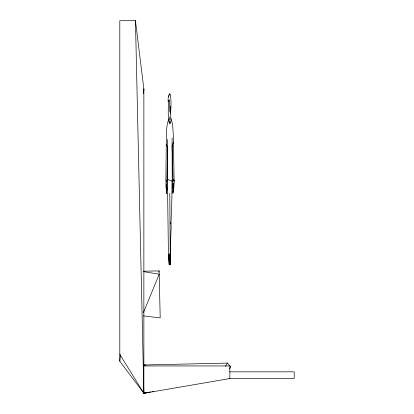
<?xml version="1.0" encoding="UTF-8"?>
<svg xmlns="http://www.w3.org/2000/svg" width="414" height="414" viewBox="0 0 414 414"><rect width="100%" height="100%" fill="white"/><g stroke="black" fill="none" stroke-linecap="round" stroke-linejoin="round"><path stroke-width="0.62" d="M172.089 138.09L172.219 181.441L171.996 180.965L169.404 180.235L167.748 178.869L167.313 179.107L167.686 139.42M172.11 146.038L173.021 179.867L173.487 179.288L173.947 180.25C175.163 181.337 171.277 204.49 173.663 186.647M168.462 259.412L168.607 255.95L169.274 253.699C170.904 257.006 169.078 260.939 169.937 264.251L169.424 264.882L169.047 264.67L168.462 259.412L168.762 256.012L169.414 255.081L169.859 257.394L169.937 264.251M173.844 187.102L173.476 190.673M170.118 112.039L170.304 112.613L170.589 107.578L170.351 106.507L169.807 111.821L169.543 99.924L168.757 100.519L168.379 102.553L168.234 113.063L168.705 119.455C165.44 127.186 167.22 136.015 166.252 144.155L165.895 180.592L166.961 181.089L167.639 147.653M166.019 180.618L165.962 186.507L166.764 193.271M170.982 223.679L171.903 197.913L171.996 180.965M170.123 259.749L170.656 263.273L170.527 264.882L169.781 264.67M143.865 365.945L229.853 365.945L229.853 378.546L143.865 393.3L119.806 361.246L120.376 354.814M173.073 179.8L172.581 187.951L172.814 188.365L173.238 183.159L172.747 192.329L172.84 192.075M168.669 119.501L169.321 123.03L170.025 123.812L170.687 122.347L170.992 120.019L170.418 111.583M168.508 260.044L169.274 257.353L169.875 260.302M169.859 116.939L169.331 119.584L169.021 119.931L168.705 119.455M170.63 113.198C170.92 106.708 171.598 100.012 169.849 93.652L169.9 94.894L169.461 94.382L169.45 95.054L169.093 94.542L168.736 96.358L168.462 95.846L168.089 99.515L168.136 101.394L168.332 100.98L168.451 101.658M158.686 272.101L159.136 270.906L143.679 271.196M143.327 312.767L159.214 274.228L143.601 271.656M168.477 257.777L167.432 179.039M225.454 366.354L227.389 363.099L230.795 366.69L229.573 368.75M170.687 122.347L169.89 122.953L169.455 122.472L168.741 120.096M145.712 392.736L143.865 393.3L119.806 354.358M169.973 263.071L170.656 263.273M147.607 392.337L143.865 393.3L135.445 20.7L119.806 20.7L119.806 361.246M150.81 391.898L143.865 393.3L143.865 88.979L135.445 20.7L135.445 21.212M152.073 391.644L153.335 391.39M227.389 363.099L143.223 365.003L145.8 365.05M229.666 371.839L294.194 371.839L294.194 378.546L229.025 378.546M143.358 315.882L160.202 317.9L159.136 270.906M172.038 146.028L173.704 141.272L172.612 124.05L170.863 118.523M167.68 147.7L166.34 144.414M170.335 259.951L170.516 260.359L170.299 248.928L171.205 226.225L170.671 222.168M169.756 261.57L169.968 262.688L170.242 255.298L169.776 193.152M173.947 180.25L174.103 181.151L173.45 142.116M166.878 181.022L166.925 190.461L166.651 184.556L166.552 188.375L166.795 193.493L166.19 187.283M143.865 88.979L143.467 93.486L143.865 88.979"/></g></svg>
